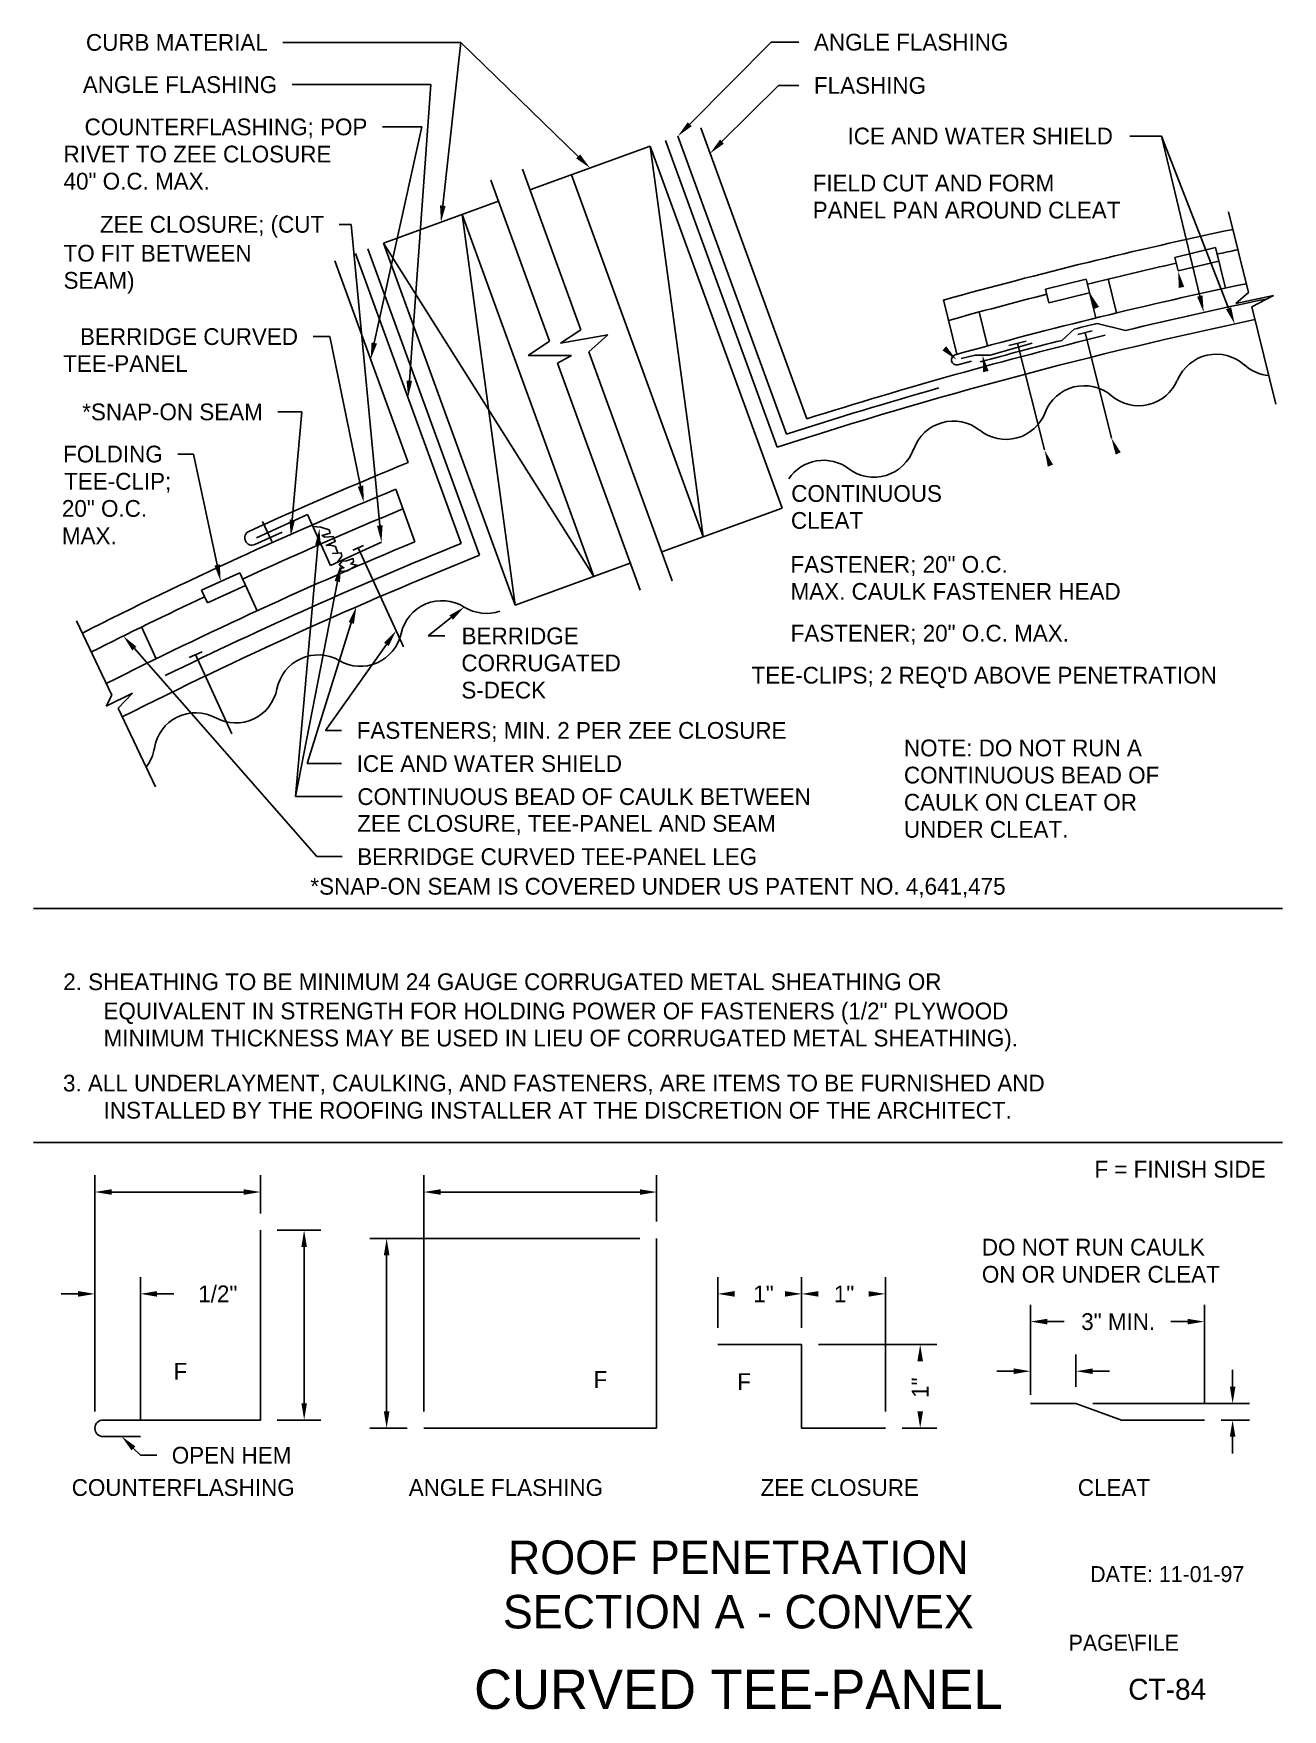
# Model space of a CAD drawing. Extents: x 1.5 to 23.8, y 0.8 to 30.8.
import ezdxf
from ezdxf.enums import TextEntityAlignment as Align

# ---------------------------------------------------------------- set-up
doc = ezdxf.new("R2010")
doc.units = 0
doc.header["$LTSCALE"] = 0.39999
doc.linetypes.add('HIDDENX2', pattern=[0])
for name, color, linetype in [('BORDER', 7, 'CONTINUOUS'), ('CMP-FLSH', 7, 'CONTINUOUS'), ('DIM-TXT', 7, 'CONTINUOUS'), ('STRCTR', 7, 'CONTINUOUS')]:
    doc.layers.add(name, color=color, linetype=linetype)

msp = doc.modelspace()

# ---------------------------------------------------------------- linework, layer by layer
at = {"layer": 'BORDER', "color": 0, "linetype": 'CONTINUOUS'}
for p, q in [((1.473, 15.098), (23.82, 15.098)), ((1.473, 10.912), (23.82, 10.912))]:
    msp.add_line(p, q, dxfattribs=at)
at = {"layer": 'CMP-FLSH', "color": 0, "linetype": 'CONTINUOUS'}
for p, q in [((14.78, 23.358), (12.782, 28.846)), ((14.945, 23.591), (13.003, 28.926)), ((15.307, 23.864), (13.411, 29.074)), ((9.126, 21.636), (7.236, 26.827)), ((9.453, 21.423), (7.457, 26.907)), ((8.178, 23.083), (6.864, 26.692)), ((17.996, 25.02), (17.757, 25.992)), ((21.009, 25.447), (20.507, 25.574)), ((18.587, 25.005), (19.342, 25.218)), ((18.923, 25.179), (19.233, 25.255)), ((19.078, 25.217), (19.563, 23.307)), ((19.874, 25.268), (20.095, 25.472)), ((20.159, 25.376), (20.417, 25.44)), ((20.288, 25.408), (20.759, 23.519)), ((18.012, 24.834), (18.255, 24.899)), ((18.32, 25.005), (18.07, 24.946)), ((18.587, 25.005), (18.32, 25.005)), ((8.295, 21.665), (7.953, 22.605)), ((6.373, 22.151), (5.463, 21.736)), ((5.572, 22.026), (5.736, 21.667)), ((6.788, 21.241), (6.373, 22.151)), ((5.267, 21.677), (5.263, 21.685)), ((5.922, 21.839), (5.432, 21.616)), ((7.698, 21.656), (6.788, 21.241)), ((7.188, 21.515), (7.374, 21.6)), ((7.281, 21.557), (8.09, 19.785)), ((4.258, 19.592), (4.488, 19.697)), ((4.373, 19.644), (5.023, 18.229)), ((5.535, 9.343), (5.535, 5.944)), ((12.622, 5.797), (12.622, 9.195)), ((15.216, 7.297), (13.716, 7.297)), ((15.216, 5.797), (15.216, 7.297)), ((20.125, 6.24), (19.311, 6.24)), ((20.125, 6.24), (20.939, 5.944)), ((2.57, 5.794), (2.57, 5.799)), ((5.535, 5.944), (2.715, 5.944)), ((8.458, 5.797), (12.622, 5.797)), ((16.716, 5.797), (15.216, 5.797)), ((22.422, 5.944), (20.939, 5.944)), ((3.384, 5.649), (2.715, 5.649))]:
    msp.add_line(p, q, dxfattribs=at)
at = {"layer": 'CMP-FLSH', "color": 0, "linetype": 'HIDDENX2'}
for p, q in [((22.622, 26.932), (21.894, 26.753)), ((21.894, 26.753), (21.953, 26.511)), ((22.8, 26.205), (22.622, 26.932)), ((22.682, 26.689), (21.953, 26.511)), ((20.31, 26.365), (19.582, 26.187)), ((19.582, 26.187), (19.641, 25.944)), ((20.37, 26.122), (19.641, 25.944)), ((20.481, 25.671), (20.31, 26.365)), ((20.85, 25.76), (20.701, 26.368)), ((18.544, 25.171), (18.395, 25.778)), ((4.48, 20.8), (5.162, 21.111)), ((5.474, 20.429), (5.162, 21.111)), ((4.48, 20.8), (4.584, 20.572)), ((4.584, 20.572), (5.266, 20.884)), ((3.407, 20.139), (3.667, 19.571))]:
    msp.add_line(p, q, dxfattribs=at)
at = {"layer": 'CMP-FLSH', "color": 0, "linetype": 'CONTINUOUS'}
for points in [[(6.47, 21.938, 0), (6.614, 21.926, 0), (6.765, 21.877, 0), (6.78, 21.817, 0), (6.635, 21.775, 0), (6.687, 21.749, 0), (6.834, 21.761, 0), (6.87, 21.672, 0), (6.709, 21.599, 0), (6.787, 21.605, 0), (6.878, 21.582, 0), (6.916, 21.463, 0), (6.828, 21.456, 0), (6.975, 21.468, 0), (6.99, 21.408, 0), (6.905, 21.294, 0)], [(7.075, 21.324, 0), (6.997, 21.317, 0), (6.943, 21.252, 0), (7.026, 21.198, 0), (6.977, 21.194, 0), (6.953, 21.131, 0), (7.09, 21.142, 0), (7.259, 21.247, 0), (7.149, 21.268, 0), (7.195, 21.303, 0), (7.191, 21.363, 0), (7.075, 21.324, 0)]]:
    msp.add_polyline3d(points, dxfattribs=at)
for centre, radius, start, end in [((17.988, 24.922), 0.0919, 105.5796, 285), ((5.377, 21.737), 0.125, 114.54, 204.5362), ((5.38, 21.729), 0.125, 204.5382, 294.538), ((2.715, 5.799), 0.145, 89.9998, 180.0002), ((2.715, 5.794), 0.145, 179.9998, 270.0002)]:
    msp.add_arc(centre, radius, start, end, dxfattribs=at)
at = {"layer": 'DIM-TXT', "color": 0, "linetype": 'CONTINUOUS'}
for p, q in [((9.116, 30.602), (5.935, 30.602)), ((8.796, 27.681), (9.116, 30.602)), ((11.216, 28.563), (9.116, 30.602)), ((13.215, 29.139), (14.674, 30.607)), ((14.674, 30.607), (15.167, 30.607)), ((8.582, 29.847), (6.102, 29.847)), ((8.197, 24.547), (8.582, 29.847)), ((13.791, 28.827), (14.802, 29.832)), ((14.802, 29.832), (15.167, 29.832)), ((7.57, 25.223), (8.423, 29.09)), ((8.423, 29.09), (7.716, 29.09)), ((7.154, 27.346), (6.943, 27.346)), ((7.669, 21.955), (7.154, 27.346)), ((6.274, 23.989), (5.846, 23.989)), ((6.102, 22.058), (6.274, 23.989)), ((4.335, 23.234), (4.055, 23.234)), ((4.758, 21.249), (4.335, 23.234)), ((6.561, 21.604), (6.163, 17.103)), ((6.909, 20.953), (6.163, 17.103)), ((7.157, 20.212), (6.369, 17.694)), ((7.787, 19.826), (6.697, 18.288)), ((3.277, 19.753), (6.544, 16.028)), ((6.697, 18.288), (6.985, 18.288)), ((6.369, 17.694), (6.985, 17.694)), ((6.163, 17.103), (6.997, 17.103)), ((6.544, 16.028), (6.995, 16.028)), ((3.262, 5.436), (3.384, 5.314)), ((3.384, 5.314), (3.676, 5.314))]:
    msp.add_line(p, q, dxfattribs=at)
for points in [[(13.25, 29.103), (13.179, 29.174), (13.003, 28.926)], [(13.826, 28.791), (13.756, 28.862), (13.578, 28.615)], [(11.251, 28.599), (11.181, 28.527), (11.431, 28.354)], [(8.846, 27.675), (8.746, 27.686), (8.763, 27.383)], [(7.619, 25.212), (7.521, 25.233), (7.505, 24.93)], [(8.247, 24.544), (8.147, 24.551), (8.175, 24.248)], [(6.152, 22.053), (6.052, 22.062), (6.076, 21.759)], [(6.512, 21.609), (6.611, 21.6), (6.588, 21.903)], [(7.719, 21.96), (7.619, 21.95), (7.698, 21.656)], [(4.807, 21.259), (4.71, 21.238), (4.821, 20.955)], [(6.859, 20.963), (6.958, 20.944), (6.966, 21.248)], [(7.11, 20.227), (7.205, 20.197), (7.248, 20.498)], [(3.239, 19.72), (3.314, 19.786), (3.079, 19.978)], [(7.746, 19.855), (7.828, 19.798), (7.959, 20.072)], [(3.226, 5.401), (3.297, 5.472), (3.05, 5.649)]]:
    msp.add_solid(points, dxfattribs=at)
at = {"layer": 'STRCTR', "color": 0, "linetype": 'CONTINUOUS'}
for p, q in [((21.655, 28.927), (21.086, 28.927)), ((22.856, 25.843), (21.655, 28.927)), ((22.341, 26.062), (21.655, 28.927)), ((12.508, 28.746), (10.355, 27.962)), ((13.456, 21.755), (12.508, 28.746)), ((12.508, 28.746), (14.866, 22.268)), ((11.266, 25.458), (10.219, 28.333)), ((13.456, 21.755), (11.098, 28.233)), ((10.706, 25.254), (9.658, 28.134)), ((7.732, 27.007), (9.795, 27.758)), ((10.088, 20.532), (9.141, 27.52)), ((11.498, 21.045), (9.141, 27.52)), ((23.21, 26.124), (22.856, 27.568)), ((7.732, 27.007), (11.498, 21.045)), ((7.732, 27.007), (10.088, 20.532)), ((23.21, 26.124), (22.985, 25.929)), ((22.985, 25.929), (23.661, 26.072)), ((23.661, 26.072), (23.272, 25.871)), ((23.272, 25.871), (23.7, 24.125)), ((6.775, 25.337), (6.475, 25.337)), ((7.323, 22.66), (6.775, 25.337)), ((10.706, 25.254), (10.325, 24.997)), ((11.266, 25.458), (10.903, 25.221)), ((10.903, 25.221), (11.746, 25.369)), ((11.746, 25.369), (11.408, 25.066)), ((10.325, 24.997), (11.096, 24.997)), ((11.096, 24.997), (10.849, 24.863)), ((11.408, 25.066), (12.902, 20.964)), ((10.849, 24.863), (12.328, 20.799)), ((14.866, 22.268), (12.712, 21.484)), ((10.088, 20.532), (12.151, 21.283)), ((2.874, 18.92), (2.244, 20.247)), ((8.945, 20.308), (8.535, 19.979)), ((8.535, 19.979), (8.832, 19.979)), ((2.772, 18.72), (3.245, 18.956)), ((2.874, 18.92), (2.772, 18.72)), ((3.245, 18.956), (2.985, 18.684)), ((2.985, 18.684), (3.653, 17.277)), ((2.57, 6.099), (2.57, 10.325)), ((5.535, 9.643), (5.535, 10.325)), ((8.458, 6.097), (8.458, 10.325)), ((12.622, 9.495), (12.622, 10.325)), ((5.235, 10.025), (2.87, 10.025)), ((8.758, 10.025), (12.322, 10.025)), ((5.835, 9.343), (6.615, 9.343)), ((6.315, 6.244), (6.315, 9.043)), ((12.322, 9.195), (7.491, 9.195)), ((7.791, 6.097), (7.791, 8.895)), ((3.384, 5.949), (3.384, 8.502)), ((13.716, 7.597), (13.716, 8.502)), ((15.216, 7.597), (15.216, 8.502)), ((16.716, 6.097), (16.716, 8.502)), ((2.27, 8.202), (1.97, 8.202)), ((3.684, 8.202), (3.984, 8.202)), ((19.311, 6.395), (19.311, 8.006)), ((22.422, 6.244), (22.422, 8.006)), ((19.611, 7.706), (19.911, 7.706)), ((22.122, 7.706), (21.822, 7.706)), ((15.516, 7.297), (17.638, 7.297)), ((20.125, 6.54), (20.125, 7.118)), ((19.011, 6.818), (18.711, 6.818)), ((20.425, 6.818), (20.725, 6.818)), ((22.928, 6.54), (22.928, 6.84)), ((20.425, 6.24), (23.228, 6.24)), ((5.835, 5.944), (6.615, 5.944)), ((8.158, 5.797), (7.491, 5.797)), ((17.016, 5.797), (17.638, 5.797)), ((22.722, 5.944), (23.228, 5.944)), ((22.928, 5.644), (22.928, 5.344))]:
    msp.add_line(p, q, dxfattribs=at)
for centre, radius, start, end in [((40.401, -55.461), 84.541, 101.92497, 105.53585), ((40.401, -55.461), 83.541, 101.9028, 105.57965), ((40.401, -55.461), 83.199, 101.68658, 103.47823), ((40.401, -55.461), 82.879, 101.88782, 108.00763), ((40.401, -55.461), 83.441, 103.79358, 104.08492), ((40.401, -55.461), 83.199, 103.73334, 107.55427), ((40.401, -55.461), 83.299, 104.26478, 105.30673), ((22.635, 24.271), 0.75, 47.8989, 157.2247), ((23.646, 25.385), 0.75, 227.8989, 264.5066), ((40.401, -55.461), 83.049, 105.88462, 107.84954), ((20.274, 23.708), 0.75, 49.6012, 158.927), ((21.246, 24.85), 0.75, 229.6012, 337.2247), ((17.931, 23.075), 0.75, 51.3035, 160.6292), ((18.874, 24.247), 0.75, 231.3035, 338.927), ((15.608, 22.373), 0.75, 53.0057, 146.0706), ((16.511, 23.571), 0.75, 233.0057, 340.6292), ((40.401, -55.461), 84.897, 112.30642, 114.404), ((40.401, -55.461), 84.541, 112.57012, 116.75207), ((40.401, -55.461), 83.541, 112.6009, 116.76861), ((40.401, -55.461), 83.199, 112.08061, 116.07779), ((40.401, -55.461), 82.879, 111.92615, 116.77978), ((8.783, 19.859), 0.75, 58.109, 167.4347), ((9.575, 21.133), 0.75, 238.109, 288.8057), ((7.319, 20.185), 0.75, 239.8112, 347.4347), ((6.565, 18.889), 0.75, 59.8073, 169.1331), ((5.091, 19.172), 0.75, 241.5057, 349.1292), ((4.376, 17.853), 0.75, 61.5057, 170.8315), ((2.895, 18.092), 0.75, 321.9088, 350.8315)]:
    msp.add_arc(centre, radius, start, end, dxfattribs=at)
at = {"layer": 'STRCTR', "color": 0, "linetype": 'HIDDENX2'}
for start, end in [(101.91672, 102.17438), (102.68508, 103.7949), (104.30546, 105.5437), (112.58158, 114.71241), (115.22298, 116.75823)]:
    msp.add_arc((40.401, -55.461), 84.166, start, end, dxfattribs=at)
at = {"layer": 'STRCTR', "color": 0, "linetype": 'CONTINUOUS', "extrusion": (0, 0, -1)}
for points in [[(-21.965, 26.207), (-21.953, 26.511), (-22.062, 26.227)], [(-20.447, 25.828), (-20.37, 26.122), (-20.538, 25.869)], [(-17.803, 25.163), (-17.988, 24.922), (-17.735, 25.09)], [(-18.464, 24.701), (-18.454, 25.005), (-18.562, 24.721)], [(-20.835, 23.225), (-20.759, 23.519), (-20.927, 23.266)], [(-19.622, 23.009), (-19.563, 23.307), (-19.715, 23.044)]]:
    msp.add_solid(points, dxfattribs=at)
at = {"layer": 'STRCTR', "color": 0, "linetype": 'CONTINUOUS'}
for points in [[(22.39, 26.074), (22.293, 26.05), (22.411, 25.77)], [(22.903, 25.861), (22.81, 25.825), (22.965, 25.563)], [(7.372, 22.67), (7.274, 22.65), (7.383, 22.366)], [(8.914, 20.347), (8.977, 20.269), (9.179, 20.496)], [(2.87, 10.075), (2.87, 9.975), (2.57, 10.025)], [(5.235, 10.075), (5.235, 9.975), (5.535, 10.025)], [(8.758, 10.075), (8.758, 9.975), (8.458, 10.025)], [(12.322, 10.075), (12.322, 9.975), (12.622, 10.025)], [(6.265, 9.043), (6.365, 9.043), (6.315, 9.343)], [(7.741, 8.895), (7.841, 8.895), (7.791, 9.195)], [(2.27, 8.252), (2.27, 8.152), (2.57, 8.202)], [(3.684, 8.252), (3.684, 8.152), (3.384, 8.202)], [(14.016, 8.252), (14.016, 8.152), (13.716, 8.202)], [(14.916, 8.252), (14.916, 8.152), (15.216, 8.202)], [(15.516, 8.252), (15.516, 8.152), (15.216, 8.202)], [(16.416, 8.252), (16.416, 8.152), (16.716, 8.202)], [(19.611, 7.756), (19.611, 7.656), (19.311, 7.706)], [(22.122, 7.756), (22.122, 7.656), (22.422, 7.706)], [(17.288, 6.997), (17.388, 6.997), (17.338, 7.297)], [(19.011, 6.868), (19.011, 6.768), (19.311, 6.818)], [(20.425, 6.868), (20.425, 6.768), (20.125, 6.818)], [(22.878, 6.54), (22.978, 6.54), (22.928, 6.24)], [(6.265, 6.244), (6.365, 6.244), (6.315, 5.944)], [(7.741, 6.097), (7.841, 6.097), (7.791, 5.797)], [(17.288, 6.097), (17.388, 6.097), (17.338, 5.797)], [(22.878, 5.644), (22.978, 5.644), (22.928, 5.944)]]:
    msp.add_solid(points, dxfattribs=at)

# ---------------------------------------------------------------- texts
at = {"layer": 'BORDER', "color": 0, "linetype": 'CONTINUOUS'}
for s, height, p in [('DATE: 11-01-97', 0.2853, (21.758, 3.187)), ('CURVED TEE-PANEL', 0.70312, (14.084, 1.125)), ('CT-84', 0.375, (21.758, 1.125))]:
    msp.add_text(s, height=height, dxfattribs=at).set_placement(p, align=Align.MIDDLE)
msp.add_text('PAGE\\FILE', height=0.2853, dxfattribs=at).set_placement((19.995, 1.815))
at = {"layer": 'DIM-TXT', "color": 0, "linetype": 'CONTINUOUS'}
for s, p in [('CURB MATERIAL', (5.665, 30.602)), ('ANGLE FLASHING', (5.832, 29.847)), ('COUNTERFLASHING; POP', (7.446, 29.09)), ('ZEE CLOSURE; (CUT', (6.673, 27.346)), ('*SNAP-ON SEAM', (5.576, 23.989)), ('FOLDING', (3.785, 23.234)), ("TEE-CLIPS; 2 REQ'D ABOVE PENETRATION", (22.646, 19.276))]:
    msp.add_text(s, height=0.3, dxfattribs=at).set_placement(p, align=Align.MIDDLE_RIGHT)
for s, p in [('ANGLE FLASHING', (15.437, 30.607)), ('FLASHING', (15.437, 29.832)), ('FASTENERS; MIN. 2 PER ZEE CLOSURE', (7.255, 18.288)), ('BERRIDGE CURVED TEE-PANEL LEG', (7.265, 16.028)), ('OPEN HEM', (3.946, 5.314))]:
    msp.add_text(s, height=0.3, dxfattribs=at).set_placement(p, align=Align.MIDDLE_LEFT)
for s, p in [('RIVET TO ZEE CLOSURE', (2.01, 28.454)), ('40" O.C. MAX.', (2.01, 27.969)), ('TO FIT BETWEEN', (2.01, 26.679)), ('SEAM)', (2.01, 26.193)), ('NOTE: DO NOT RUN A ', (17.047, 17.824)), ('CONTINUOUS BEAD OF', (17.047, 17.338)), ('CAULK ON CLEAT OR', (17.047, 16.852)), ('ZEE CLOSURE, TEE-PANEL AND SEAM', (7.265, 16.473)), ('UNDER CLEAT.', (17.047, 16.367)), ('2. SHEATHING TO BE MINIMUM 24 GAUGE CORRUGATED METAL SHEATHING OR', (2.004, 13.639)), ('EQUIVALENT IN STRENGTH FOR HOLDING POWER OF FASTENERS (1/2" PLYWOOD', (2.724, 13.116)), ('MINIMUM THICKNESS MAY BE USED IN LIEU OF CORRUGATED METAL SHEATHING).', (2.727, 12.631)), ('3. ALL UNDERLAYMENT, CAULKING, AND FASTENERS, ARE ITEMS TO BE FURNISHED AND', (2, 11.825)), ('INSTALLED BY THE ROOFING INSTALLER AT THE DISCRETION OF THE ARCHITECT.', (2.727, 11.339)), ('F', (3.979, 6.667)), ('F', (11.494, 6.519)), ('F', (14.065, 6.482))]:
    msp.add_text(s, height=0.3, dxfattribs=at).set_placement(p)
for s, p in [('ICE AND WATER SHIELD', (7.255, 17.694)), ('CONTINUOUS BEAD OF CAULK BETWEEN', (7.267, 17.103))]:
    msp.add_text(s, height=0.3, rotation=360, dxfattribs=at).set_placement(p, align=Align.MIDDLE_LEFT)
for s, p in [('*SNAP-ON SEAM IS COVERED UNDER US PATENT NO. 4,641,475', (12.646, 15.348)), ('COUNTERFLASHING', (4.151, 4.586)), ('ANGLE FLASHING', (9.925, 4.586)), ('ZEE CLOSURE', (15.898, 4.586)), ('CLEAT', (20.805, 4.586))]:
    msp.add_text(s, height=0.3, dxfattribs=at).set_placement(p, align=Align.CENTER)
msp.add_text('F = FINISH SIDE', height=0.3, dxfattribs=at).set_placement((23.52, 10.284), align=Align.RIGHT)
at = {"layer": 'STRCTR', "color": 0, "linetype": 'CONTINUOUS'}
for s, p in [('ICE AND WATER SHIELD', (20.786, 28.927)), ('BERRIDGE CURVED', (6.205, 25.337))]:
    msp.add_text(s, height=0.3, dxfattribs=at).set_placement(p, align=Align.MIDDLE_RIGHT)
for s, p in [('FIELD CUT AND FORM', (15.414, 27.935)), ('PANEL PAN AROUND CLEAT', (15.414, 27.451)), ('TEE-PANEL', (2.003, 24.704)), ('TEE-CLIP;', (2.02, 22.597)), ('CONTINUOUS', (15.03, 22.379)), ('20" O.C.', (1.98, 22.111)), ('CLEAT', (15.025, 21.896)), ('MAX.', (1.98, 21.62)), ('FASTENER; 20" O.C.', (15.018, 21.109)), ('MAX. CAULK FASTENER HEAD', (15.018, 20.626)), ('FASTENER; 20" O.C. MAX.', (15.02, 19.878)), ('CORRUGATED', (9.128, 19.345)), ('S-DECK', (9.128, 18.859)), ('DO NOT RUN CAULK', (18.441, 8.889)), ('ON OR UNDER CLEAT', (18.441, 8.403))]:
    msp.add_text(s, height=0.3, dxfattribs=at).set_placement(p)
msp.add_text('BERRIDGE', height=0.3, dxfattribs=at).set_placement((9.132, 19.979), align=Align.MIDDLE_LEFT)
for s, p in [('1/2"', (4.77, 8.202)), ('1"', (15.976, 8.202)), ('3" MIN.', (20.881, 7.706))]:
    msp.add_text(s, height=0.3, dxfattribs=at).set_placement(p, align=Align.MIDDLE_CENTER)
msp.add_text('1"', height=0.3, dxfattribs=at).set_placement((14.534, 8.202), align=Align.MIDDLE)
msp.add_text('1"', height=0.3, rotation=90, dxfattribs=at).set_placement((17.338, 6.523), align=Align.MIDDLE_CENTER)
for s, p in [('ROOF PENETRATION', (14.084, 3.186)), ('SECTION A - CONVEX', (14.084, 2.214))]:
    msp.add_text(s, height=0.6, dxfattribs=at).set_placement(p, align=Align.CENTER)

doc.saveas('drawing.dxf')
